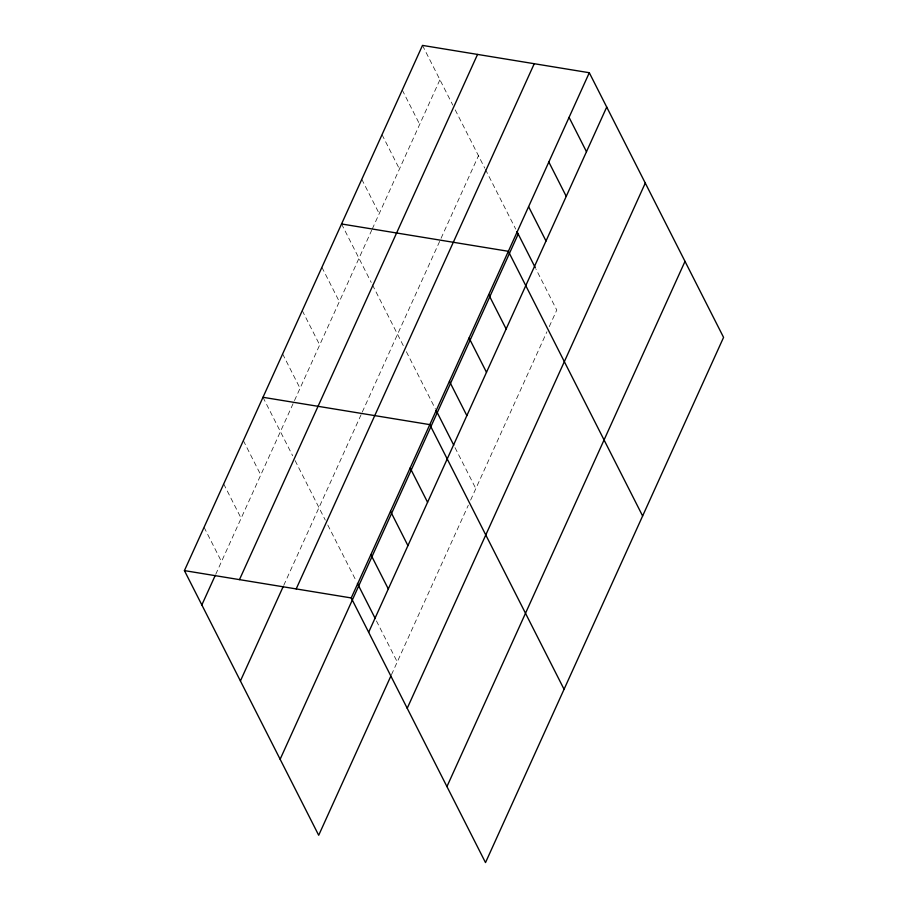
<?xml version="1.0" encoding="UTF-8"?>
<svg xmlns="http://www.w3.org/2000/svg" width="908" height="908" viewBox="0 0 908 908"><rect width="100%" height="100%" fill="white"/><g stroke="black" fill="none" stroke-linecap="round" stroke-linejoin="round"><path stroke-width="0.68" stroke-dasharray="4.54 3.41" d="M215.718 574.355L371.69 230.246M372.269 228.975L439.915 79.734M283.739 585.376L361.724 413.322M362.292 412.05L478.471 155.745M391.484 674.689L468.312 505.2M470.628 500.092L546.934 331.738M549.249 326.642L556.763 310.059L535.958 269.04M422.492 45.4L452.774 105.067M455.214 109.891L484.781 168.173M485.417 169.41L515.687 229.077M402.267 90.04L419.678 124.373M382.03 134.69L399.441 169.024M361.793 179.33L379.215 213.664M341.556 223.97L371.213 282.433M372.439 284.851L403.844 346.743M406.364 351.714L435.375 408.895M455.01 447.61L475.826 488.629M321.909 267.304L339.331 301.638M302.273 310.627L319.695 344.961M282.638 353.961L300.049 388.295M262.991 397.295L292.648 455.759M295.1 460.583L325.28 520.057M327.799 525.04L356.174 580.972M376.445 620.924L397.261 661.943M243.355 440.618L260.766 474.952M223.708 483.953L241.131 518.286M204.073 527.276L221.495 561.621"/><path stroke-width="1.36" d="M390.905 675.961L318.697 835.269L184.426 570.61L422.492 45.4L589.303 72.731L723.574 337.39L485.508 862.6L351.237 597.941L589.303 72.731M201.848 604.944L215.139 575.638M239.474 579.633L477.54 54.423M240.416 680.955L283.16 586.647M296.19 588.929L534.256 63.708M280.141 759.258L518.207 234.048M368.659 632.274L606.714 107.065M407.215 708.285L645.282 183.076M446.94 786.589L685.007 261.379M341.556 223.97L508.355 251.3L642.626 515.96M262.991 397.295L429.802 424.626L564.061 689.285M184.426 570.61L351.237 597.941M569.066 117.37L586.489 151.715M548.829 162.021L566.251 196.355M528.592 206.661L546.014 240.995M516.947 231.563L535.345 267.826M488.72 294.635L506.142 328.968M469.073 337.969L486.495 372.303M449.437 381.292L466.86 415.626M435.999 410.132L453.784 445.192M410.155 467.949L427.577 502.294M390.519 511.283L407.93 545.617M370.873 554.618L388.295 588.952M357.434 583.458L375.231 618.518"/></g></svg>
